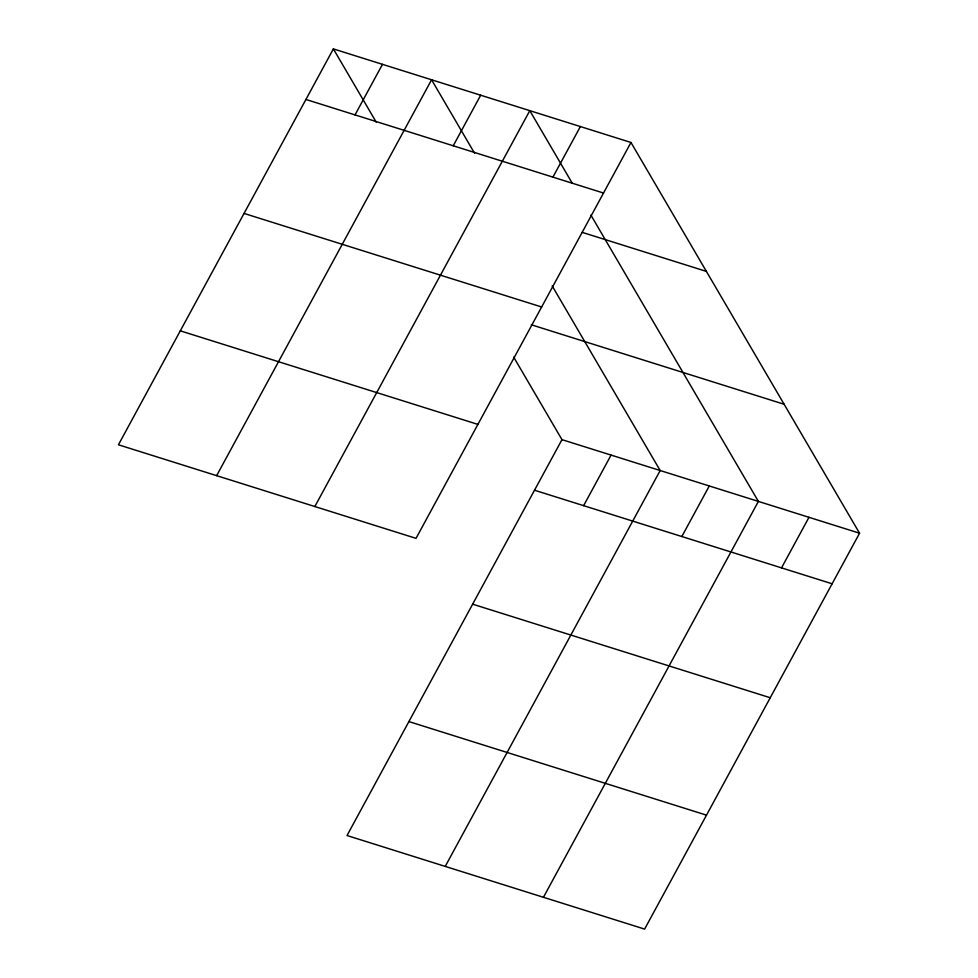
<?xml version="1.0" encoding="UTF-8"?>
<svg xmlns="http://www.w3.org/2000/svg" width="978" height="978" viewBox="0 0 978 978"><rect width="100%" height="100%" fill="white"/><g stroke="black" fill="none" stroke-linecap="round" stroke-linejoin="round"><path stroke-width="1.47" d="M333.376 48.9L118.436 444.782L416.029 538.352L630.969 142.47L333.376 48.9L376.371 122.397M355.026 114.903L382.484 64.34M216.639 475.663L431.579 79.78L474.587 153.277M453.23 145.783L480.687 95.221M314.843 506.531L529.795 110.648L572.032 182.862M552.925 177.128L580.382 126.553M513.694 357.129L561.971 439.648L347.031 835.53L644.624 929.1L859.564 533.218L630.969 142.47M583.621 505.663L611.079 455.088M445.234 866.41L660.174 470.528L552.179 285.906M681.825 536.531L709.282 485.968M543.438 897.291L758.39 501.408L590.895 215.099M781.52 567.876L808.977 517.313M305.918 99.463L603.512 193.033M582.118 232.336L706.409 271.407M244.048 213.424L541.641 306.982M531.311 324.782L784.136 404.269M561.971 439.648L859.564 533.218M180.307 330.833L477.9 424.391M534.514 490.222L832.107 583.78M472.643 604.172L770.236 697.742M408.902 721.581L706.495 815.151"/></g></svg>
